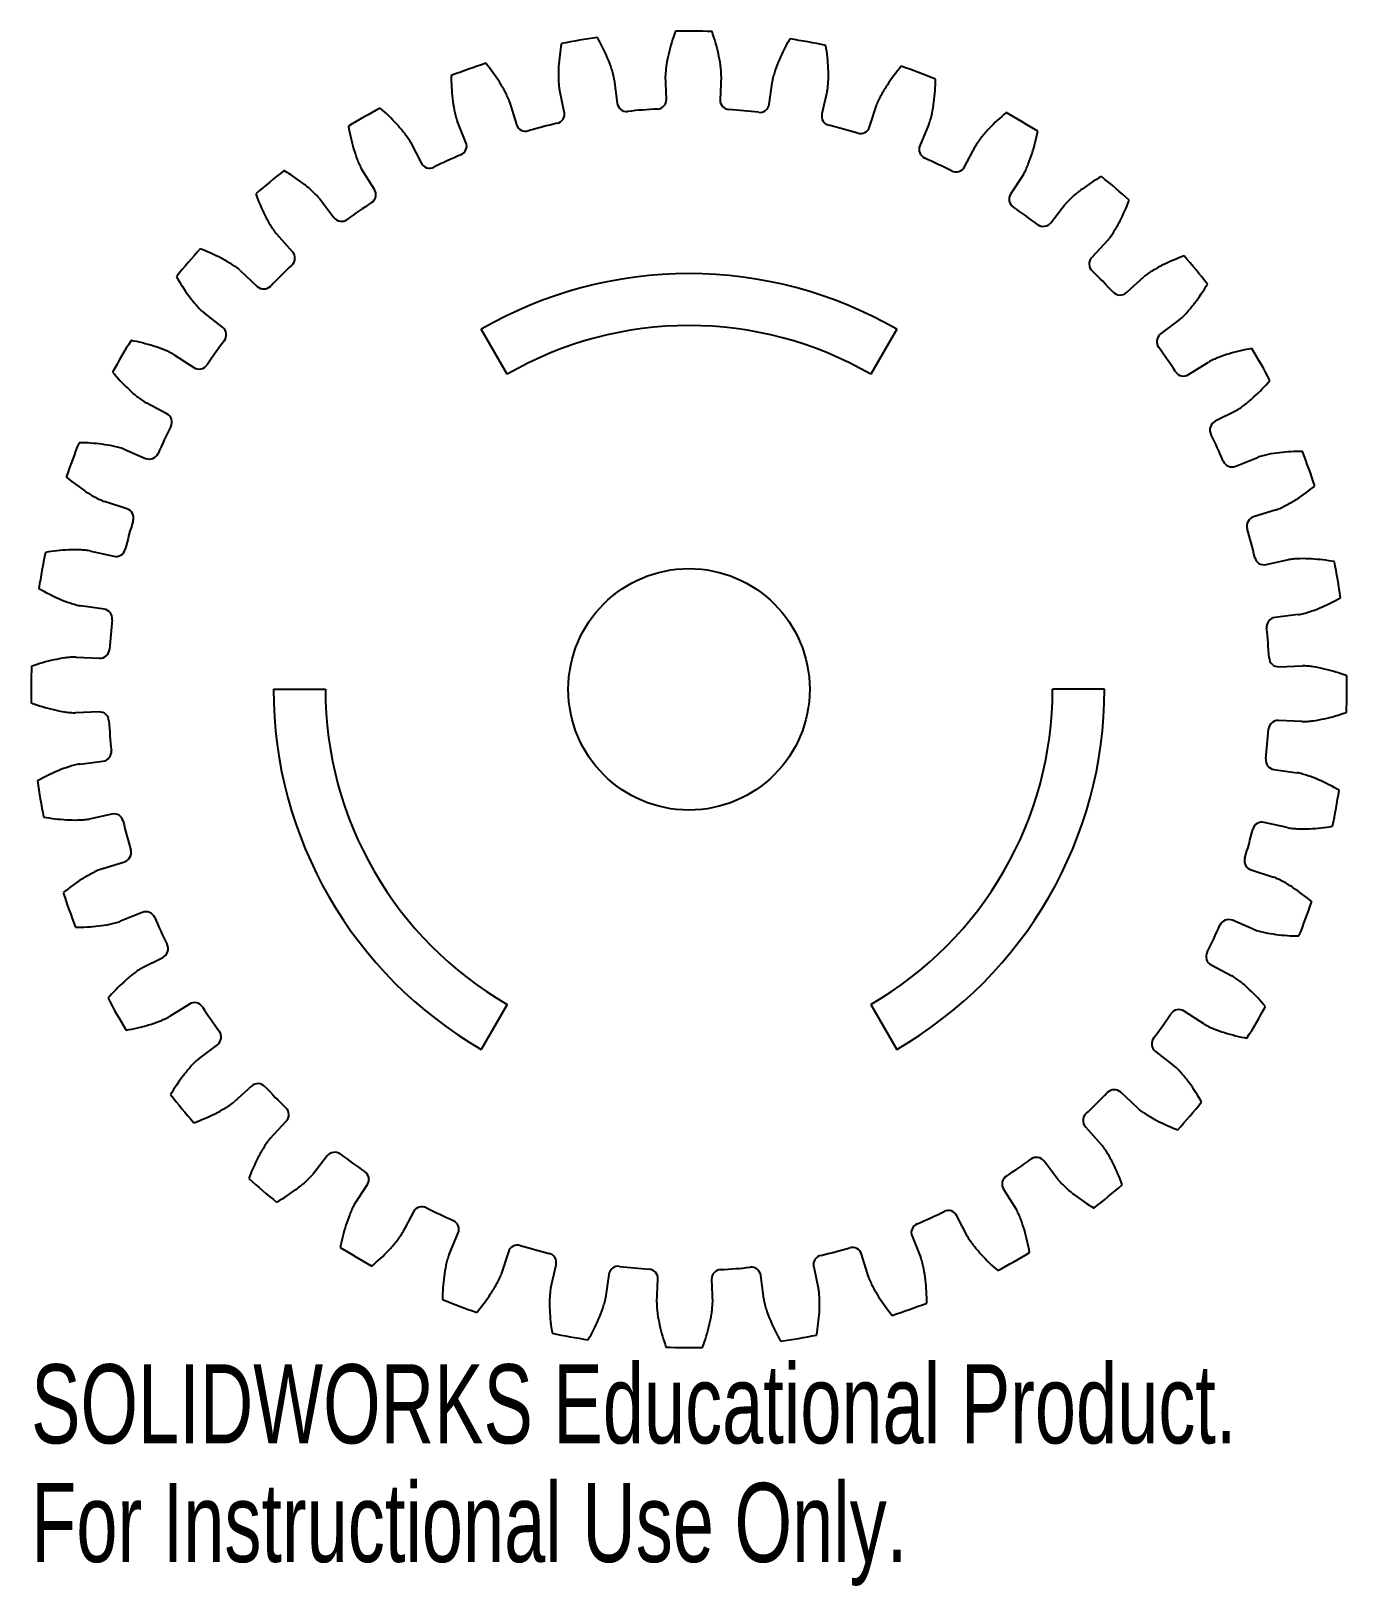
# Model space of a CAD drawing. Header units: inches. Extents: x -1.58 to 1.58, y -2.15 to 1.59.
import ezdxf

# ---------------------------------------------------------------- set-up
doc = ezdxf.new("R2010")
doc.units = ezdxf.units.IN
doc.header["$MEASUREMENT"] = 0
doc.styles.add('SLDTEXTSTYLE0', font='TXT', dxfattribs={"width": 0.7})

msp = doc.modelspace()

# ---------------------------------------------------------------- linework, layer by layer
at = {"color": 7, "linetype": 'Continuous', "lineweight": 25}
for p, q in [((-0.1797, 1.4742), (-0.1728, 1.4183)), ((-0.0544, 1.4278), (-0.0565, 1.4841)), ((0.0777, 1.4832), (0.0747, 1.4268)), ((0.193, 1.4156), (0.2007, 1.4715)), ((-0.3001, 1.3968), (-0.312, 1.4519)), ((0.3326, 1.4473), (0.32, 1.3923)), ((-0.4316, 1.4208), (-0.4151, 1.3668)), ((0.4345, 1.3607), (0.4518, 1.4144)), ((-0.5367, 1.3236), (-0.558, 1.3758)), ((0.5775, 1.3676), (0.5555, 1.3157)), ((-0.6703, 1.3244), (-0.6447, 1.2741)), ((0.6628, 1.2647), (0.6891, 1.3146)), ((-0.757, 1.2104), (-0.787, 1.2581)), ((0.8048, 1.2467), (0.7741, 1.1994)), ((-0.8887, 1.188), (-0.8548, 1.1429)), ((0.871, 1.1305), (0.9056, 1.1751)), ((-0.9542, 1.0607), (-0.9921, 1.1025)), ((1.0077, 1.0881), (0.9692, 1.0469)), ((-1.0801, 1.0157), (-1.0389, 0.9772)), ((1.0527, 0.9622), (1.0945, 1.0001)), ((-1.1225, 0.879), (-1.1671, 0.9136)), ((-0.4375, 0.7658), (-0.5, 0.874)), ((0.5, 0.874), (0.4375, 0.7658)), ((1.18, 0.8967), (1.1349, 0.8628)), ((-1.2387, 0.8128), (-1.1914, 0.7821)), ((1.2024, 0.765), (1.2501, 0.795)), ((-1.2567, 0.6708), (-1.3066, 0.6971)), ((1.3164, 0.6783), (1.2661, 0.6527)), ((-1.3596, 0.5855), (-1.3077, 0.5635)), ((1.3156, 0.5447), (1.3678, 0.566)), ((-1.3527, 0.4425), (-1.4064, 0.4598)), ((1.4128, 0.4396), (1.3588, 0.4231)), ((-1.4393, 0.3406), (-1.3843, 0.328)), ((1.3888, 0.3081), (1.4439, 0.32)), ((-1.4076, 0.201), (-1.4635, 0.2087)), ((1.4662, 0.1877), (1.4103, 0.1808)), ((-1.4752, 0.0857), (-1.4188, 0.0827)), ((1.4198, 0.0624), (1.4761, 0.0645)), ((-1, 0.008), (-0.875, 0.008)), ((1, 0.008), (0.875, 0.008)), ((-1.4198, -0.0464), (-1.4761, -0.0485)), ((1.4752, -0.0697), (1.4188, -0.0667)), ((-1.4662, -0.1717), (-1.4103, -0.1648)), ((1.4076, -0.185), (1.4635, -0.1927)), ((-1.3888, -0.2921), (-1.4439, -0.304)), ((1.4393, -0.3246), (1.3843, -0.312)), ((-1.4128, -0.4236), (-1.3588, -0.4071)), ((1.3527, -0.4265), (1.4064, -0.4438)), ((-1.3156, -0.5287), (-1.3678, -0.55)), ((1.3596, -0.5695), (1.3077, -0.5475)), ((-1.3164, -0.6623), (-1.2661, -0.6367)), ((1.2567, -0.6548), (1.3066, -0.6811)), ((-1.2024, -0.749), (-1.2501, -0.779)), ((-0.4375, -0.7498), (-0.5, -0.858)), ((0.4375, -0.7498), (0.5, -0.858)), ((1.2387, -0.7968), (1.1914, -0.7661)), ((-1.18, -0.8807), (-1.1349, -0.8468)), ((1.1225, -0.863), (1.1671, -0.8976)), ((-1.0527, -0.9462), (-1.0945, -0.9841)), ((1.0801, -0.9997), (1.0389, -0.9612)), ((-1.0077, -1.0721), (-0.9692, -1.0309)), ((0.9542, -1.0447), (0.9921, -1.0865)), ((-0.871, -1.1145), (-0.9056, -1.1591)), ((0.8887, -1.172), (0.8548, -1.1269)), ((-0.8048, -1.2307), (-0.7741, -1.1834)), ((0.757, -1.1944), (0.787, -1.2421)), ((-0.6628, -1.2487), (-0.6891, -1.2986)), ((0.6703, -1.3084), (0.6447, -1.2581)), ((-0.5775, -1.3516), (-0.5555, -1.2997)), ((0.5367, -1.3076), (0.558, -1.3598)), ((-0.4345, -1.3447), (-0.4518, -1.3984)), ((-0.3326, -1.4313), (-0.32, -1.3763)), ((0.3001, -1.3808), (0.312, -1.4359)), ((0.4316, -1.4048), (0.4151, -1.3508)), ((-0.193, -1.3996), (-0.2007, -1.4555)), ((-0.0777, -1.4672), (-0.0747, -1.4108)), ((0.0544, -1.4118), (0.0565, -1.4681)), ((0.1797, -1.4582), (0.1728, -1.4023))]:
    msp.add_line(p, q, dxfattribs=at)
msp.add_circle((0, 0.008), 0.2904, dxfattribs=at)
for centre, radius, start, end in [((0, 0.008), 1.5833, 97.9943, 101.1837), ((0, 0.008), 1.5833, 87.9943, 91.1837), ((0, 0.008), 1.5833, 77.9943, 81.1837), ((0, 0.008), 1.5833, 107.9943, 111.1837), ((0, 0.008), 1.5833, 67.9943, 71.1837), ((-0.0773, 1.4269), 0.023, 273.1197, 2.1789), ((0.0977, 1.4256), 0.023, 176.9991, 266.0583), ((0, 0.008), 1.5833, 117.9943, 121.1837), ((-0.3225, 1.3919), 0.023, 283.1197, 12.1789), ((-0.15, 1.4211), 0.023, 186.9991, 276.0583), ((0, 0.008), 1.398, 93.1197, 96.0583), ((0, 0.008), 1.398, 83.1197, 86.0583), ((0.1702, 1.4188), 0.023, 263.1197, 352.1789), ((0.3424, 1.3871), 0.023, 166.9991, 256.0583), ((0, 0.008), 1.5833, 57.9943, 61.1837), ((-0.3931, 1.3736), 0.023, 196.9991, 286.0583), ((0, 0.008), 1.398, 103.1197, 106.0583), ((0, 0.008), 1.398, 73.1197, 76.0583), ((0.4126, 1.3678), 0.023, 253.1197, 342.1789), ((-0.558, 1.3149), 0.023, 293.1197, 22.1789), ((0.5767, 1.3067), 0.023, 156.9991, 246.0583), ((-0.6242, 1.2846), 0.023, 206.9991, 296.0583), ((0, 0.008), 1.398, 113.1197, 116.0583), ((0, 0.008), 1.398, 63.1197, 66.0583), ((0, 0.008), 1.5833, 127.9943, 131.1837), ((0.6425, 1.2755), 0.023, 243.1197, 332.1789), ((0, 0.008), 1.5833, 47.9943, 51.1837), ((-0.7764, 1.1981), 0.023, 303.1197, 32.1789), ((0.7934, 1.1869), 0.023, 146.9991, 236.0583), ((0, 0.008), 1.398, 123.1197, 126.0583), ((0, 0.008), 1.398, 53.1197, 56.0583), ((-0.8364, 1.1568), 0.023, 216.9991, 306.0583), ((0.8528, 1.1446), 0.023, 233.1197, 322.1789), ((0, 0.008), 1.5833, 137.9943, 141.1837), ((-0.9713, 1.0452), 0.023, 313.1197, 42.1789), ((0, 0.008), 1.5833, 37.9943, 41.1837), ((0, 0.008), 1.398, 133.1197, 136.0583), ((0.9861, 1.0312), 0.023, 136.9991, 226.0583), ((0, 0.008), 1.398, 43.1197, 46.0583), ((-1.0232, 0.9941), 0.023, 226.9991, 316.0583), ((0, 0.008), 1, 60, 120), ((1.0372, 0.9793), 0.023, 223.1197, 312.1789), ((-1.1366, 0.8608), 0.023, 323.1197, 52.1789), ((0, 0.008), 0.875, 60, 120), ((1.1488, 0.8444), 0.023, 126.9991, 216.0583), ((0, 0.008), 1.5833, 147.9943, 151.1837), ((0, 0.008), 1.398, 143.1197, 146.0583), ((0, 0.008), 1.398, 33.1197, 36.0583), ((0, 0.008), 1.5833, 27.9943, 31.1837), ((-1.1789, 0.8014), 0.023, 236.9991, 326.0583), ((1.1901, 0.7844), 0.023, 213.1197, 302.1789), ((0, 0.008), 1.398, 153.1197, 156.0583), ((-1.2675, 0.6505), 0.023, 333.1197, 62.1789), ((1.2766, 0.6322), 0.023, 116.9991, 206.0583), ((0, 0.008), 1.5833, 157.9943, 161.1837), ((0, 0.008), 1.398, 23.1197, 26.0583), ((-1.2987, 0.5847), 0.023, 246.9991, 336.0583), ((0, 0.008), 1.5833, 17.9943, 21.1837), ((1.3069, 0.566), 0.023, 203.1197, 292.1789), ((0, 0.008), 1.398, 163.1197, 166.0583), ((-1.3598, 0.4206), 0.023, 343.1197, 72.1789), ((1.3656, 0.4011), 0.023, 106.9991, 196.0583), ((0, 0.008), 1.398, 13.1197, 16.0583), ((0, 0.008), 1.5833, 167.9943, 171.1837), ((-1.3791, 0.3504), 0.023, 256.9991, 346.0583), ((1.3839, 0.3305), 0.023, 193.1197, 282.1789), ((0, 0.008), 1.5833, 7.9943, 11.1837), ((-1.4108, 0.1782), 0.023, 353.1197, 82.1789), ((0, 0.008), 1.398, 173.1197, 176.0583), ((1.4131, 0.158), 0.023, 96.9991, 186.0583), ((0, 0.008), 1.398, 3.1197, 6.0583), ((-1.4176, 0.1057), 0.023, 266.9991, 356.0583), ((1.4189, 0.0853), 0.023, 183.1197, 272.1789), ((0, 0.008), 1.5833, 177.9943, 181.1837), ((0, 0.008), 1.5833, 357.9943, 1.1837), ((0, 0.008), 1, 180, 240), ((0, 0.008), 0.875, 180, 240), ((0, 0.008), 0.875, 300, 0), ((0, 0.008), 1, 300, 0), ((-1.4189, -0.0693), 0.023, 3.1197, 92.1789), ((0, 0.008), 1.398, 183.1197, 186.0583), ((1.4176, -0.0897), 0.023, 86.9991, 176.0583), ((0, 0.008), 1.398, 353.1197, 356.0583), ((-1.4131, -0.142), 0.023, 276.9991, 6.0583), ((1.4108, -0.1622), 0.023, 173.1197, 262.1789), ((0, 0.008), 1.5833, 187.9943, 191.1837), ((0, 0.008), 1.5833, 347.9943, 351.1837), ((-1.3839, -0.3145), 0.023, 13.1197, 102.1789), ((0, 0.008), 1.398, 193.1197, 196.0583), ((0, 0.008), 1.398, 343.1197, 346.0583), ((1.3791, -0.3344), 0.023, 76.9991, 166.0583), ((-1.3656, -0.3851), 0.023, 286.9991, 16.0583), ((1.3598, -0.4046), 0.023, 163.1197, 252.1789), ((0, 0.008), 1.5833, 197.9943, 201.1837), ((0, 0.008), 1.5833, 337.9943, 341.1837), ((-1.3069, -0.55), 0.023, 23.1197, 112.1789), ((0, 0.008), 1.398, 203.1197, 206.0583), ((0, 0.008), 1.398, 333.1197, 336.0583), ((1.2987, -0.5687), 0.023, 66.9991, 156.0583), ((-1.2766, -0.6162), 0.023, 296.9991, 26.0583), ((1.2675, -0.6345), 0.023, 153.1197, 242.1789), ((0, 0.008), 1.5833, 207.9943, 211.1837), ((-1.1901, -0.7684), 0.023, 33.1197, 122.1789), ((0, 0.008), 1.398, 213.1197, 216.0583), ((0, 0.008), 1.398, 323.1197, 326.0583), ((1.1789, -0.7854), 0.023, 56.9991, 146.0583), ((0, 0.008), 1.5833, 327.9943, 331.1837), ((-1.1488, -0.8284), 0.023, 306.9991, 36.0583), ((1.1366, -0.8448), 0.023, 143.1197, 232.1789), ((0, 0.008), 1.5833, 217.9943, 221.1837), ((-1.0372, -0.9633), 0.023, 43.1197, 132.1789), ((0, 0.008), 1.398, 223.1197, 226.0583), ((0, 0.008), 1.398, 313.1197, 316.0583), ((1.0232, -0.9781), 0.023, 46.9991, 136.0583), ((-0.9861, -1.0152), 0.023, 316.9991, 46.0583), ((0, 0.008), 1.5833, 317.9943, 321.1837), ((0.9713, -1.0292), 0.023, 133.1197, 222.1789), ((-0.8528, -1.1286), 0.023, 53.1197, 142.1789), ((0, 0.008), 1.398, 233.1197, 236.0583), ((0.8364, -1.1408), 0.023, 36.9991, 126.0583), ((-0.7934, -1.1709), 0.023, 326.9991, 56.0583), ((0, 0.008), 1.398, 303.1197, 306.0583), ((0, 0.008), 1.5833, 227.9943, 231.1837), ((0.7764, -1.1821), 0.023, 123.1197, 212.1789), ((0, 0.008), 1.5833, 307.9943, 311.1837), ((-0.6425, -1.2595), 0.023, 63.1197, 152.1789), ((0, 0.008), 1.398, 243.1197, 246.0583), ((-0.5767, -1.2907), 0.023, 336.9991, 66.0583), ((0, 0.008), 1.398, 293.1197, 296.0583), ((0.6242, -1.2686), 0.023, 26.9991, 116.0583), ((0.558, -1.2989), 0.023, 113.1197, 202.1789), ((0, 0.008), 1.5833, 237.9943, 241.1837), ((-0.4126, -1.3518), 0.023, 73.1197, 162.1789), ((0, 0.008), 1.398, 253.1197, 256.0583), ((0, 0.008), 1.398, 283.1197, 286.0583), ((0.3931, -1.3576), 0.023, 16.9991, 106.0583), ((-0.3424, -1.3711), 0.023, 346.9991, 76.0583), ((-0.1702, -1.4028), 0.023, 83.1197, 172.1789), ((0, 0.008), 1.398, 263.1197, 266.0583), ((0, 0.008), 1.398, 273.1197, 276.0583), ((0.15, -1.4051), 0.023, 6.9991, 96.0583), ((0.3225, -1.3759), 0.023, 103.1197, 192.1789), ((0, 0.008), 1.5833, 297.9943, 301.1837), ((-0.0977, -1.4096), 0.023, 356.9991, 86.0583), ((0.0773, -1.4109), 0.023, 93.1197, 182.1789), ((0, 0.008), 1.5833, 247.9943, 251.1837), ((0, 0.008), 1.5833, 287.9943, 291.1837), ((0, 0.008), 1.5833, 257.9943, 261.1837), ((0, 0.008), 1.5833, 277.9943, 281.1837), ((0, 0.008), 1.5833, 267.9943, 271.1837)]:
    msp.add_arc(centre, radius, start, end, dxfattribs=at)
for points, knots in [([(-0.1797, 1.4742), (-0.1802, 1.4787), (-0.1814, 1.483), (-0.1836, 1.4917), (-0.1849, 1.496), (-0.1891, 1.509), (-0.1923, 1.5175), (-0.2028, 1.5429), (-0.2111, 1.5595), (-0.2202, 1.5759)], [0, 0, 0, 0, 0.125, 0.125, 0.25, 0.25, 0.5, 0.5, 1, 1, 1, 1]), ([(-0.0327, 1.591), (-0.0391, 1.5733), (-0.0446, 1.5556), (-0.0509, 1.5288), (-0.0527, 1.5199), (-0.0548, 1.5065), (-0.0554, 1.502), (-0.0562, 1.4931), (-0.0567, 1.4886), (-0.0565, 1.4841)], [0, 0, 0, 0, 0.5, 0.5, 0.75, 0.75, 0.875, 0.875, 1, 1, 1, 1]), ([(0.0777, 1.4832), (0.0779, 1.4876), (0.0775, 1.4921), (0.0768, 1.5011), (0.0763, 1.5056), (0.0744, 1.519), (0.0727, 1.528), (0.0668, 1.5548), (0.0616, 1.5726), (0.0554, 1.5904)], [0, 0, 0, 0, 0.125, 0.125, 0.25, 0.25, 0.5, 0.5, 1, 1, 1, 1]), ([(0.2427, 1.5726), (0.2333, 1.5564), (0.2248, 1.5398), (0.2139, 1.5146), (0.2106, 1.5061), (0.2063, 1.4932), (0.2049, 1.4889), (0.2025, 1.4803), (0.2013, 1.4759), (0.2007, 1.4715)], [0, 0, 0, 0, 0.5, 0.5, 0.75, 0.75, 0.875, 0.875, 1, 1, 1, 1]), ([(-0.3071, 1.5613), (-0.3103, 1.5428), (-0.3126, 1.5243), (-0.3142, 1.4969), (-0.3145, 1.4878), (-0.3142, 1.4742), (-0.314, 1.4697), (-0.3132, 1.4608), (-0.3129, 1.4563), (-0.312, 1.4519)], [0, 0, 0, 0, 0.5, 0.5, 0.75, 0.75, 0.875, 0.875, 1, 1, 1, 1]), ([(0.3326, 1.4473), (0.3337, 1.4516), (0.334, 1.4561), (0.3349, 1.4651), (0.3352, 1.4696), (0.3357, 1.4831), (0.3356, 1.4922), (0.3344, 1.5197), (0.3323, 1.5382), (0.3293, 1.5567)], [0, 0, 0, 0, 0.125, 0.125, 0.25, 0.25, 0.5, 0.5, 1, 1, 1, 1]), ([(-0.4316, 1.4208), (-0.4329, 1.425), (-0.4348, 1.4291), (-0.4385, 1.4373), (-0.4405, 1.4413), (-0.4469, 1.4533), (-0.4515, 1.4612), (-0.4663, 1.4843), (-0.4773, 1.4993), (-0.4891, 1.5139)], [0, 0, 0, 0, 0.125, 0.125, 0.25, 0.25, 0.5, 0.5, 1, 1, 1, 1]), ([(0.5107, 1.5067), (0.4986, 1.4923), (0.4874, 1.4775), (0.4723, 1.4545), (0.4676, 1.4468), (0.461, 1.4349), (0.4589, 1.4309), (0.4551, 1.4227), (0.4531, 1.4187), (0.4518, 1.4144)], [0, 0, 0, 0, 0.5, 0.5, 0.75, 0.75, 0.875, 0.875, 1, 1, 1, 1]), ([(-0.5722, 1.4843), (-0.5721, 1.4656), (-0.5712, 1.447), (-0.568, 1.4197), (-0.5666, 1.4107), (-0.564, 1.3974), (-0.563, 1.393), (-0.5607, 1.3843), (-0.5596, 1.3799), (-0.558, 1.3758)], [0, 0, 0, 0, 0.5, 0.5, 0.75, 0.75, 0.875, 0.875, 1, 1, 1, 1]), ([(0.5775, 1.3676), (0.5793, 1.3718), (0.5804, 1.3761), (0.5828, 1.3848), (0.5839, 1.3892), (0.5867, 1.4024), (0.5882, 1.4114), (0.5918, 1.4387), (0.593, 1.4572), (0.5933, 1.476)], [0, 0, 0, 0, 0.125, 0.125, 0.25, 0.25, 0.5, 0.5, 1, 1, 1, 1]), ([(-0.6703, 1.3244), (-0.6724, 1.3284), (-0.6749, 1.332), (-0.68, 1.3394), (-0.6827, 1.3431), (-0.6911, 1.3538), (-0.697, 1.3607), (-0.7156, 1.3809), (-0.729, 1.3938), (-0.7432, 1.4061)], [0, 0, 0, 0, 0.125, 0.125, 0.25, 0.25, 0.5, 0.5, 1, 1, 1, 1]), ([(0.7632, 1.3953), (0.7488, 1.3832), (0.7352, 1.3705), (0.7163, 1.3505), (0.7103, 1.3437), (0.7018, 1.3331), (0.699, 1.3295), (0.6939, 1.3222), (0.6912, 1.3186), (0.6891, 1.3146)], [0, 0, 0, 0, 0.5, 0.5, 0.75, 0.75, 0.875, 0.875, 1, 1, 1, 1]), ([(-0.8198, 1.3626), (-0.8165, 1.3441), (-0.8124, 1.326), (-0.8045, 1.2996), (-0.8016, 1.291), (-0.7967, 1.2783), (-0.795, 1.2742), (-0.7912, 1.266), (-0.7894, 1.2619), (-0.787, 1.2581)], [0, 0, 0, 0, 0.5, 0.5, 0.75, 0.75, 0.875, 0.875, 1, 1, 1, 1]), ([(0.8048, 1.2467), (0.8073, 1.2505), (0.8092, 1.2545), (0.8131, 1.2626), (0.8148, 1.2668), (0.8199, 1.2794), (0.823, 1.288), (0.8312, 1.3142), (0.8356, 1.3322), (0.8392, 1.3507)], [0, 0, 0, 0, 0.125, 0.125, 0.25, 0.25, 0.5, 0.5, 1, 1, 1, 1]), ([(-0.8887, 1.188), (-0.8914, 1.1915), (-0.8946, 1.1947), (-0.9009, 1.2011), (-0.9042, 1.2042), (-0.9143, 1.2133), (-0.9213, 1.2191), (-0.9431, 1.2358), (-0.9586, 1.2461), (-0.9747, 1.2558)], [0, 0, 0, 0, 0.125, 0.125, 0.25, 0.25, 0.5, 0.5, 1, 1, 1, 1]), ([(0.9925, 1.2417), (0.9762, 1.2323), (0.9606, 1.2222), (0.9386, 1.2058), (0.9314, 1.2001), (0.9212, 1.1911), (0.9179, 1.1881), (0.9115, 1.1818), (0.9083, 1.1786), (0.9056, 1.1751)], [0, 0, 0, 0, 0.5, 0.5, 0.75, 0.75, 0.875, 0.875, 1, 1, 1, 1]), ([(-1.0426, 1.1996), (-1.0361, 1.182), (-1.0289, 1.1649), (-1.0166, 1.1403), (-1.0122, 1.1323), (-1.0052, 1.1207), (-1.0028, 1.1169), (-0.9976, 1.1095), (-0.9951, 1.1058), (-0.9921, 1.1025)], [0, 0, 0, 0, 0.5, 0.5, 0.75, 0.75, 0.875, 0.875, 1, 1, 1, 1]), ([(1.0077, 1.0881), (1.0108, 1.0914), (1.0133, 1.0951), (1.0186, 1.1024), (1.021, 1.1062), (1.0282, 1.1177), (1.0327, 1.1256), (1.0454, 1.15), (1.0529, 1.167), (1.0596, 1.1845)], [0, 0, 0, 0, 0.125, 0.125, 0.25, 0.25, 0.5, 0.5, 1, 1, 1, 1]), ([(-1.0801, 1.0157), (-1.0834, 1.0188), (-1.0871, 1.0213), (-1.0944, 1.0266), (-1.0982, 1.029), (-1.1097, 1.0362), (-1.1176, 1.0407), (-1.142, 1.0534), (-1.159, 1.0609), (-1.1765, 1.0676)], [0, 0, 0, 0, 0.125, 0.125, 0.25, 0.25, 0.5, 0.5, 1, 1, 1, 1]), ([(1.1916, 1.0506), (1.174, 1.0441), (1.1569, 1.0369), (1.1323, 1.0246), (1.1243, 1.0202), (1.1127, 1.0132), (1.1089, 1.0108), (1.1015, 1.0056), (1.0978, 1.0031), (1.0945, 1.0001)], [0, 0, 0, 0, 0.5, 0.5, 0.75, 0.75, 0.875, 0.875, 1, 1, 1, 1]), ([(-1.2337, 1.0005), (-1.2243, 0.9842), (-1.2142, 0.9686), (-1.1978, 0.9466), (-1.1921, 0.9394), (-1.1831, 0.9292), (-1.1801, 0.9259), (-1.1738, 0.9195), (-1.1706, 0.9163), (-1.1671, 0.9136)], [0, 0, 0, 0, 0.5, 0.5, 0.75, 0.75, 0.875, 0.875, 1, 1, 1, 1]), ([(1.18, 0.8967), (1.1835, 0.8994), (1.1867, 0.9026), (1.1931, 0.9089), (1.1962, 0.9122), (1.2053, 0.9223), (1.2111, 0.9293), (1.2278, 0.9511), (1.2381, 0.9666), (1.2478, 0.9827)], [0, 0, 0, 0, 0.125, 0.125, 0.25, 0.25, 0.5, 0.5, 1, 1, 1, 1]), ([(-1.2387, 0.8128), (-1.2425, 0.8153), (-1.2465, 0.8172), (-1.2546, 0.8211), (-1.2588, 0.8228), (-1.2714, 0.8279), (-1.28, 0.831), (-1.3062, 0.8392), (-1.3242, 0.8436), (-1.3427, 0.8472)], [0, 0, 0, 0, 0.125, 0.125, 0.25, 0.25, 0.5, 0.5, 1, 1, 1, 1]), ([(1.3546, 0.8278), (1.3361, 0.8245), (1.318, 0.8204), (1.2916, 0.8125), (1.283, 0.8096), (1.2703, 0.8047), (1.2662, 0.803), (1.258, 0.7992), (1.2539, 0.7974), (1.2501, 0.795)], [0, 0, 0, 0, 0.5, 0.5, 0.75, 0.75, 0.875, 0.875, 1, 1, 1, 1]), ([(-1.3873, 0.7712), (-1.3752, 0.7568), (-1.3625, 0.7432), (-1.3425, 0.7243), (-1.3357, 0.7183), (-1.3251, 0.7098), (-1.3215, 0.707), (-1.3142, 0.7019), (-1.3106, 0.6992), (-1.3066, 0.6971)], [0, 0, 0, 0, 0.5, 0.5, 0.75, 0.75, 0.875, 0.875, 1, 1, 1, 1]), ([(1.3164, 0.6783), (1.3204, 0.6804), (1.324, 0.6829), (1.3314, 0.688), (1.3351, 0.6907), (1.3458, 0.6991), (1.3527, 0.705), (1.3729, 0.7236), (1.3858, 0.737), (1.3981, 0.7512)], [0, 0, 0, 0, 0.125, 0.125, 0.25, 0.25, 0.5, 0.5, 1, 1, 1, 1]), ([(-1.3596, 0.5855), (-1.3638, 0.5873), (-1.3681, 0.5884), (-1.3768, 0.5908), (-1.3812, 0.5919), (-1.3944, 0.5947), (-1.4034, 0.5962), (-1.4307, 0.5998), (-1.4492, 0.601), (-1.468, 0.6013)], [0, 0, 0, 0, 0.125, 0.125, 0.25, 0.25, 0.5, 0.5, 1, 1, 1, 1]), ([(1.4763, 0.5802), (1.4576, 0.5801), (1.439, 0.5792), (1.4117, 0.576), (1.4027, 0.5746), (1.3894, 0.572), (1.385, 0.571), (1.3763, 0.5687), (1.3719, 0.5676), (1.3678, 0.566)], [0, 0, 0, 0, 0.5, 0.5, 0.75, 0.75, 0.875, 0.875, 1, 1, 1, 1]), ([(-1.4987, 0.5187), (-1.4843, 0.5066), (-1.4695, 0.4954), (-1.4465, 0.4803), (-1.4388, 0.4756), (-1.4269, 0.469), (-1.4229, 0.4669), (-1.4147, 0.4631), (-1.4107, 0.4611), (-1.4064, 0.4598)], [0, 0, 0, 0, 0.5, 0.5, 0.75, 0.75, 0.875, 0.875, 1, 1, 1, 1]), ([(1.4128, 0.4396), (1.417, 0.4409), (1.4211, 0.4428), (1.4293, 0.4465), (1.4333, 0.4485), (1.4453, 0.4549), (1.4532, 0.4595), (1.4763, 0.4743), (1.4913, 0.4853), (1.5059, 0.4971)], [0, 0, 0, 0, 0.125, 0.125, 0.25, 0.25, 0.5, 0.5, 1, 1, 1, 1]), ([(-1.4393, 0.3406), (-1.4436, 0.3417), (-1.4481, 0.342), (-1.4571, 0.3429), (-1.4616, 0.3432), (-1.4751, 0.3437), (-1.4842, 0.3436), (-1.5117, 0.3424), (-1.5302, 0.3403), (-1.5487, 0.3373)], [0, 0, 0, 0, 0.125, 0.125, 0.25, 0.25, 0.5, 0.5, 1, 1, 1, 1]), ([(1.5533, 0.3151), (1.5348, 0.3183), (1.5163, 0.3206), (1.4889, 0.3222), (1.4798, 0.3225), (1.4662, 0.3222), (1.4617, 0.322), (1.4528, 0.3212), (1.4483, 0.3209), (1.4439, 0.32)], [0, 0, 0, 0, 0.5, 0.5, 0.75, 0.75, 0.875, 0.875, 1, 1, 1, 1]), ([(-1.5646, 0.2507), (-1.5484, 0.2413), (-1.5318, 0.2328), (-1.5066, 0.2219), (-1.4981, 0.2186), (-1.4852, 0.2143), (-1.4809, 0.2129), (-1.4723, 0.2105), (-1.4679, 0.2093), (-1.4635, 0.2087)], [0, 0, 0, 0, 0.5, 0.5, 0.75, 0.75, 0.875, 0.875, 1, 1, 1, 1]), ([(1.4662, 0.1877), (1.4707, 0.1882), (1.475, 0.1894), (1.4837, 0.1916), (1.488, 0.1929), (1.501, 0.1971), (1.5095, 0.2003), (1.5349, 0.2108), (1.5515, 0.2191), (1.5679, 0.2282)], [0, 0, 0, 0, 0.125, 0.125, 0.25, 0.25, 0.5, 0.5, 1, 1, 1, 1]), ([(-1.4752, 0.0857), (-1.4796, 0.0859), (-1.4841, 0.0855), (-1.4931, 0.0848), (-1.4976, 0.0843), (-1.511, 0.0824), (-1.52, 0.0807), (-1.5468, 0.0748), (-1.5646, 0.0696), (-1.5824, 0.0634)], [0, 0, 0, 0, 0.125, 0.125, 0.25, 0.25, 0.5, 0.5, 1, 1, 1, 1]), ([(1.583, 0.0407), (1.5653, 0.0471), (1.5476, 0.0526), (1.5208, 0.0589), (1.5119, 0.0607), (1.4985, 0.0628), (1.494, 0.0634), (1.4851, 0.0642), (1.4806, 0.0647), (1.4761, 0.0645)], [0, 0, 0, 0, 0.5, 0.5, 0.75, 0.75, 0.875, 0.875, 1, 1, 1, 1]), ([(-1.583, -0.0247), (-1.5653, -0.0311), (-1.5476, -0.0366), (-1.5208, -0.0429), (-1.5119, -0.0447), (-1.4985, -0.0468), (-1.494, -0.0474), (-1.4851, -0.0482), (-1.4806, -0.0487), (-1.4761, -0.0485)], [0, 0, 0, 0, 0.5, 0.5, 0.75, 0.75, 0.875, 0.875, 1, 1, 1, 1]), ([(1.4752, -0.0697), (1.4796, -0.0699), (1.4841, -0.0695), (1.4931, -0.0688), (1.4976, -0.0683), (1.511, -0.0664), (1.52, -0.0647), (1.5468, -0.0588), (1.5646, -0.0536), (1.5824, -0.0474)], [0, 0, 0, 0, 0.125, 0.125, 0.25, 0.25, 0.5, 0.5, 1, 1, 1, 1]), ([(-1.4662, -0.1717), (-1.4707, -0.1722), (-1.475, -0.1734), (-1.4837, -0.1756), (-1.488, -0.1769), (-1.501, -0.1811), (-1.5095, -0.1843), (-1.5349, -0.1948), (-1.5515, -0.2031), (-1.5679, -0.2122)], [0, 0, 0, 0, 0.125, 0.125, 0.25, 0.25, 0.5, 0.5, 1, 1, 1, 1]), ([(1.5646, -0.2347), (1.5484, -0.2253), (1.5318, -0.2168), (1.5066, -0.2059), (1.4981, -0.2026), (1.4852, -0.1983), (1.4809, -0.1969), (1.4723, -0.1945), (1.4679, -0.1933), (1.4635, -0.1927)], [0, 0, 0, 0, 0.5, 0.5, 0.75, 0.75, 0.875, 0.875, 1, 1, 1, 1]), ([(-1.5533, -0.2991), (-1.5348, -0.3023), (-1.5163, -0.3046), (-1.4889, -0.3062), (-1.4798, -0.3065), (-1.4662, -0.3062), (-1.4617, -0.306), (-1.4528, -0.3052), (-1.4483, -0.3049), (-1.4439, -0.304)], [0, 0, 0, 0, 0.5, 0.5, 0.75, 0.75, 0.875, 0.875, 1, 1, 1, 1]), ([(1.4393, -0.3246), (1.4436, -0.3257), (1.4481, -0.326), (1.4571, -0.3269), (1.4616, -0.3272), (1.4751, -0.3277), (1.4842, -0.3276), (1.5117, -0.3264), (1.5302, -0.3243), (1.5487, -0.3213)], [0, 0, 0, 0, 0.125, 0.125, 0.25, 0.25, 0.5, 0.5, 1, 1, 1, 1]), ([(-1.4128, -0.4236), (-1.417, -0.4249), (-1.4211, -0.4268), (-1.4293, -0.4305), (-1.4333, -0.4325), (-1.4453, -0.4389), (-1.4532, -0.4435), (-1.4763, -0.4583), (-1.4913, -0.4693), (-1.5059, -0.4811)], [0, 0, 0, 0, 0.125, 0.125, 0.25, 0.25, 0.5, 0.5, 1, 1, 1, 1]), ([(1.4987, -0.5027), (1.4843, -0.4906), (1.4695, -0.4794), (1.4465, -0.4643), (1.4388, -0.4596), (1.4269, -0.453), (1.4229, -0.4509), (1.4147, -0.4471), (1.4107, -0.4451), (1.4064, -0.4438)], [0, 0, 0, 0, 0.5, 0.5, 0.75, 0.75, 0.875, 0.875, 1, 1, 1, 1]), ([(-1.4763, -0.5642), (-1.4576, -0.5641), (-1.439, -0.5632), (-1.4117, -0.56), (-1.4027, -0.5586), (-1.3894, -0.556), (-1.385, -0.555), (-1.3763, -0.5527), (-1.3719, -0.5516), (-1.3678, -0.55)], [0, 0, 0, 0, 0.5, 0.5, 0.75, 0.75, 0.875, 0.875, 1, 1, 1, 1]), ([(1.3596, -0.5695), (1.3638, -0.5713), (1.3681, -0.5724), (1.3768, -0.5748), (1.3812, -0.5759), (1.3944, -0.5787), (1.4034, -0.5802), (1.4307, -0.5838), (1.4492, -0.585), (1.468, -0.5853)], [0, 0, 0, 0, 0.125, 0.125, 0.25, 0.25, 0.5, 0.5, 1, 1, 1, 1]), ([(-1.3164, -0.6623), (-1.3204, -0.6644), (-1.324, -0.6669), (-1.3314, -0.672), (-1.3351, -0.6747), (-1.3458, -0.6831), (-1.3527, -0.689), (-1.3729, -0.7076), (-1.3858, -0.721), (-1.3981, -0.7352)], [0, 0, 0, 0, 0.125, 0.125, 0.25, 0.25, 0.5, 0.5, 1, 1, 1, 1]), ([(1.3873, -0.7552), (1.3752, -0.7408), (1.3625, -0.7272), (1.3425, -0.7083), (1.3357, -0.7023), (1.3251, -0.6938), (1.3215, -0.691), (1.3142, -0.6859), (1.3106, -0.6832), (1.3066, -0.6811)], [0, 0, 0, 0, 0.5, 0.5, 0.75, 0.75, 0.875, 0.875, 1, 1, 1, 1]), ([(-1.3546, -0.8118), (-1.3361, -0.8085), (-1.318, -0.8044), (-1.2916, -0.7965), (-1.283, -0.7936), (-1.2703, -0.7887), (-1.2662, -0.787), (-1.258, -0.7832), (-1.2539, -0.7814), (-1.2501, -0.779)], [0, 0, 0, 0, 0.5, 0.5, 0.75, 0.75, 0.875, 0.875, 1, 1, 1, 1]), ([(1.2387, -0.7968), (1.2425, -0.7993), (1.2465, -0.8012), (1.2546, -0.8051), (1.2588, -0.8068), (1.2714, -0.8119), (1.28, -0.815), (1.3062, -0.8232), (1.3242, -0.8276), (1.3427, -0.8312)], [0, 0, 0, 0, 0.125, 0.125, 0.25, 0.25, 0.5, 0.5, 1, 1, 1, 1]), ([(-1.18, -0.8807), (-1.1835, -0.8834), (-1.1867, -0.8866), (-1.1931, -0.8929), (-1.1962, -0.8962), (-1.2053, -0.9063), (-1.2111, -0.9133), (-1.2278, -0.9351), (-1.2381, -0.9506), (-1.2478, -0.9667)], [0, 0, 0, 0, 0.125, 0.125, 0.25, 0.25, 0.5, 0.5, 1, 1, 1, 1]), ([(1.2337, -0.9845), (1.2243, -0.9682), (1.2142, -0.9526), (1.1978, -0.9306), (1.1921, -0.9234), (1.1831, -0.9132), (1.1801, -0.9099), (1.1738, -0.9035), (1.1706, -0.9003), (1.1671, -0.8976)], [0, 0, 0, 0, 0.5, 0.5, 0.75, 0.75, 0.875, 0.875, 1, 1, 1, 1]), ([(-1.1916, -1.0346), (-1.174, -1.0281), (-1.1569, -1.0209), (-1.1323, -1.0086), (-1.1243, -1.0042), (-1.1127, -0.9972), (-1.1089, -0.9948), (-1.1015, -0.9896), (-1.0978, -0.9871), (-1.0945, -0.9841)], [0, 0, 0, 0, 0.5, 0.5, 0.75, 0.75, 0.875, 0.875, 1, 1, 1, 1]), ([(1.0801, -0.9997), (1.0834, -1.0028), (1.0871, -1.0053), (1.0944, -1.0106), (1.0982, -1.013), (1.1097, -1.0202), (1.1176, -1.0247), (1.142, -1.0374), (1.159, -1.0449), (1.1765, -1.0516)], [0, 0, 0, 0, 0.125, 0.125, 0.25, 0.25, 0.5, 0.5, 1, 1, 1, 1]), ([(-1.0077, -1.0721), (-1.0108, -1.0754), (-1.0133, -1.0791), (-1.0186, -1.0864), (-1.021, -1.0902), (-1.0282, -1.1017), (-1.0327, -1.1096), (-1.0454, -1.134), (-1.0529, -1.151), (-1.0596, -1.1685)], [0, 0, 0, 0, 0.125, 0.125, 0.25, 0.25, 0.5, 0.5, 1, 1, 1, 1]), ([(1.0426, -1.1836), (1.0361, -1.166), (1.0289, -1.1489), (1.0166, -1.1243), (1.0122, -1.1163), (1.0052, -1.1047), (1.0028, -1.1009), (0.9976, -1.0935), (0.9951, -1.0898), (0.9921, -1.0865)], [0, 0, 0, 0, 0.5, 0.5, 0.75, 0.75, 0.875, 0.875, 1, 1, 1, 1]), ([(-0.9925, -1.2257), (-0.9762, -1.2163), (-0.9606, -1.2062), (-0.9386, -1.1898), (-0.9314, -1.1841), (-0.9212, -1.1751), (-0.9179, -1.1721), (-0.9115, -1.1658), (-0.9083, -1.1626), (-0.9056, -1.1591)], [0, 0, 0, 0, 0.5, 0.5, 0.75, 0.75, 0.875, 0.875, 1, 1, 1, 1]), ([(0.8887, -1.172), (0.8914, -1.1755), (0.8946, -1.1787), (0.9009, -1.1851), (0.9042, -1.1882), (0.9143, -1.1973), (0.9213, -1.2031), (0.9431, -1.2198), (0.9586, -1.2301), (0.9747, -1.2398)], [0, 0, 0, 0, 0.125, 0.125, 0.25, 0.25, 0.5, 0.5, 1, 1, 1, 1]), ([(-0.8048, -1.2307), (-0.8073, -1.2345), (-0.8092, -1.2385), (-0.8131, -1.2466), (-0.8148, -1.2508), (-0.8199, -1.2634), (-0.823, -1.272), (-0.8312, -1.2982), (-0.8356, -1.3162), (-0.8392, -1.3347)], [0, 0, 0, 0, 0.125, 0.125, 0.25, 0.25, 0.5, 0.5, 1, 1, 1, 1]), ([(0.8198, -1.3466), (0.8165, -1.3281), (0.8124, -1.31), (0.8045, -1.2836), (0.8016, -1.275), (0.7967, -1.2623), (0.795, -1.2582), (0.7912, -1.25), (0.7894, -1.2459), (0.787, -1.2421)], [0, 0, 0, 0, 0.5, 0.5, 0.75, 0.75, 0.875, 0.875, 1, 1, 1, 1]), ([(-0.7632, -1.3793), (-0.7488, -1.3672), (-0.7352, -1.3545), (-0.7163, -1.3345), (-0.7103, -1.3277), (-0.7018, -1.3171), (-0.699, -1.3135), (-0.6939, -1.3062), (-0.6912, -1.3026), (-0.6891, -1.2986)], [0, 0, 0, 0, 0.5, 0.5, 0.75, 0.75, 0.875, 0.875, 1, 1, 1, 1]), ([(0.6703, -1.3084), (0.6724, -1.3124), (0.6749, -1.316), (0.68, -1.3234), (0.6827, -1.3271), (0.6911, -1.3378), (0.697, -1.3447), (0.7156, -1.3649), (0.729, -1.3778), (0.7432, -1.3901)], [0, 0, 0, 0, 0.125, 0.125, 0.25, 0.25, 0.5, 0.5, 1, 1, 1, 1]), ([(-0.5775, -1.3516), (-0.5793, -1.3558), (-0.5804, -1.3601), (-0.5828, -1.3688), (-0.5839, -1.3732), (-0.5867, -1.3864), (-0.5882, -1.3954), (-0.5918, -1.4227), (-0.593, -1.4412), (-0.5933, -1.46)], [0, 0, 0, 0, 0.125, 0.125, 0.25, 0.25, 0.5, 0.5, 1, 1, 1, 1]), ([(0.5722, -1.4683), (0.5721, -1.4496), (0.5712, -1.431), (0.568, -1.4037), (0.5666, -1.3947), (0.564, -1.3814), (0.563, -1.377), (0.5607, -1.3683), (0.5596, -1.3639), (0.558, -1.3598)], [0, 0, 0, 0, 0.5, 0.5, 0.75, 0.75, 0.875, 0.875, 1, 1, 1, 1]), ([(-0.5107, -1.4907), (-0.4986, -1.4763), (-0.4874, -1.4615), (-0.4723, -1.4385), (-0.4676, -1.4308), (-0.461, -1.4189), (-0.4589, -1.4149), (-0.4551, -1.4067), (-0.4531, -1.4027), (-0.4518, -1.3984)], [0, 0, 0, 0, 0.5, 0.5, 0.75, 0.75, 0.875, 0.875, 1, 1, 1, 1]), ([(0.4316, -1.4048), (0.4329, -1.409), (0.4348, -1.4131), (0.4385, -1.4213), (0.4405, -1.4253), (0.4469, -1.4373), (0.4515, -1.4452), (0.4663, -1.4683), (0.4773, -1.4833), (0.4891, -1.4979)], [0, 0, 0, 0, 0.125, 0.125, 0.25, 0.25, 0.5, 0.5, 1, 1, 1, 1]), ([(-0.3326, -1.4313), (-0.3337, -1.4356), (-0.334, -1.4401), (-0.3349, -1.4491), (-0.3352, -1.4536), (-0.3357, -1.4671), (-0.3356, -1.4762), (-0.3344, -1.5037), (-0.3323, -1.5222), (-0.3293, -1.5407)], [0, 0, 0, 0, 0.125, 0.125, 0.25, 0.25, 0.5, 0.5, 1, 1, 1, 1]), ([(-0.2427, -1.5566), (-0.2333, -1.5404), (-0.2248, -1.5238), (-0.2139, -1.4986), (-0.2106, -1.4901), (-0.2063, -1.4772), (-0.2049, -1.4729), (-0.2025, -1.4643), (-0.2013, -1.4599), (-0.2007, -1.4555)], [0, 0, 0, 0, 0.5, 0.5, 0.75, 0.75, 0.875, 0.875, 1, 1, 1, 1]), ([(0.1797, -1.4582), (0.1802, -1.4627), (0.1814, -1.467), (0.1836, -1.4757), (0.1849, -1.48), (0.1891, -1.493), (0.1923, -1.5015), (0.2028, -1.5269), (0.2111, -1.5435), (0.2202, -1.5599)], [0, 0, 0, 0, 0.125, 0.125, 0.25, 0.25, 0.5, 0.5, 1, 1, 1, 1]), ([(0.3071, -1.5453), (0.3103, -1.5268), (0.3126, -1.5083), (0.3142, -1.4809), (0.3145, -1.4718), (0.3142, -1.4582), (0.314, -1.4537), (0.3132, -1.4448), (0.3129, -1.4403), (0.312, -1.4359)], [0, 0, 0, 0, 0.5, 0.5, 0.75, 0.75, 0.875, 0.875, 1, 1, 1, 1]), ([(-0.0777, -1.4672), (-0.0779, -1.4716), (-0.0775, -1.4761), (-0.0768, -1.4851), (-0.0763, -1.4896), (-0.0744, -1.503), (-0.0727, -1.512), (-0.0668, -1.5388), (-0.0616, -1.5566), (-0.0554, -1.5744)], [0, 0, 0, 0, 0.125, 0.125, 0.25, 0.25, 0.5, 0.5, 1, 1, 1, 1]), ([(0.0327, -1.575), (0.0391, -1.5573), (0.0446, -1.5396), (0.0509, -1.5128), (0.0527, -1.5039), (0.0548, -1.4905), (0.0554, -1.486), (0.0562, -1.4771), (0.0567, -1.4726), (0.0565, -1.4681)], [0, 0, 0, 0, 0.5, 0.5, 0.75, 0.75, 0.875, 0.875, 1, 1, 1, 1])]:
    msp.add_open_spline(points, degree=3, knots=knots, dxfattribs=at)

# ---------------------------------------------------------------- texts
at = {"color": 7, "linetype": 'Continuous', "char_height": 0.1903, "attachment_point": 1, "style": 'SLDTEXTSTYLE0'}
for s, insert in [('SOLIDWORKS Educational Product.', (-1.5833, -1.6155)), ('For Instructional Use Only.', (-1.5833, -1.9009))]:
    msp.add_mtext(s, dxfattribs=dict(at, insert=insert))

doc.saveas('drawing.dxf')
